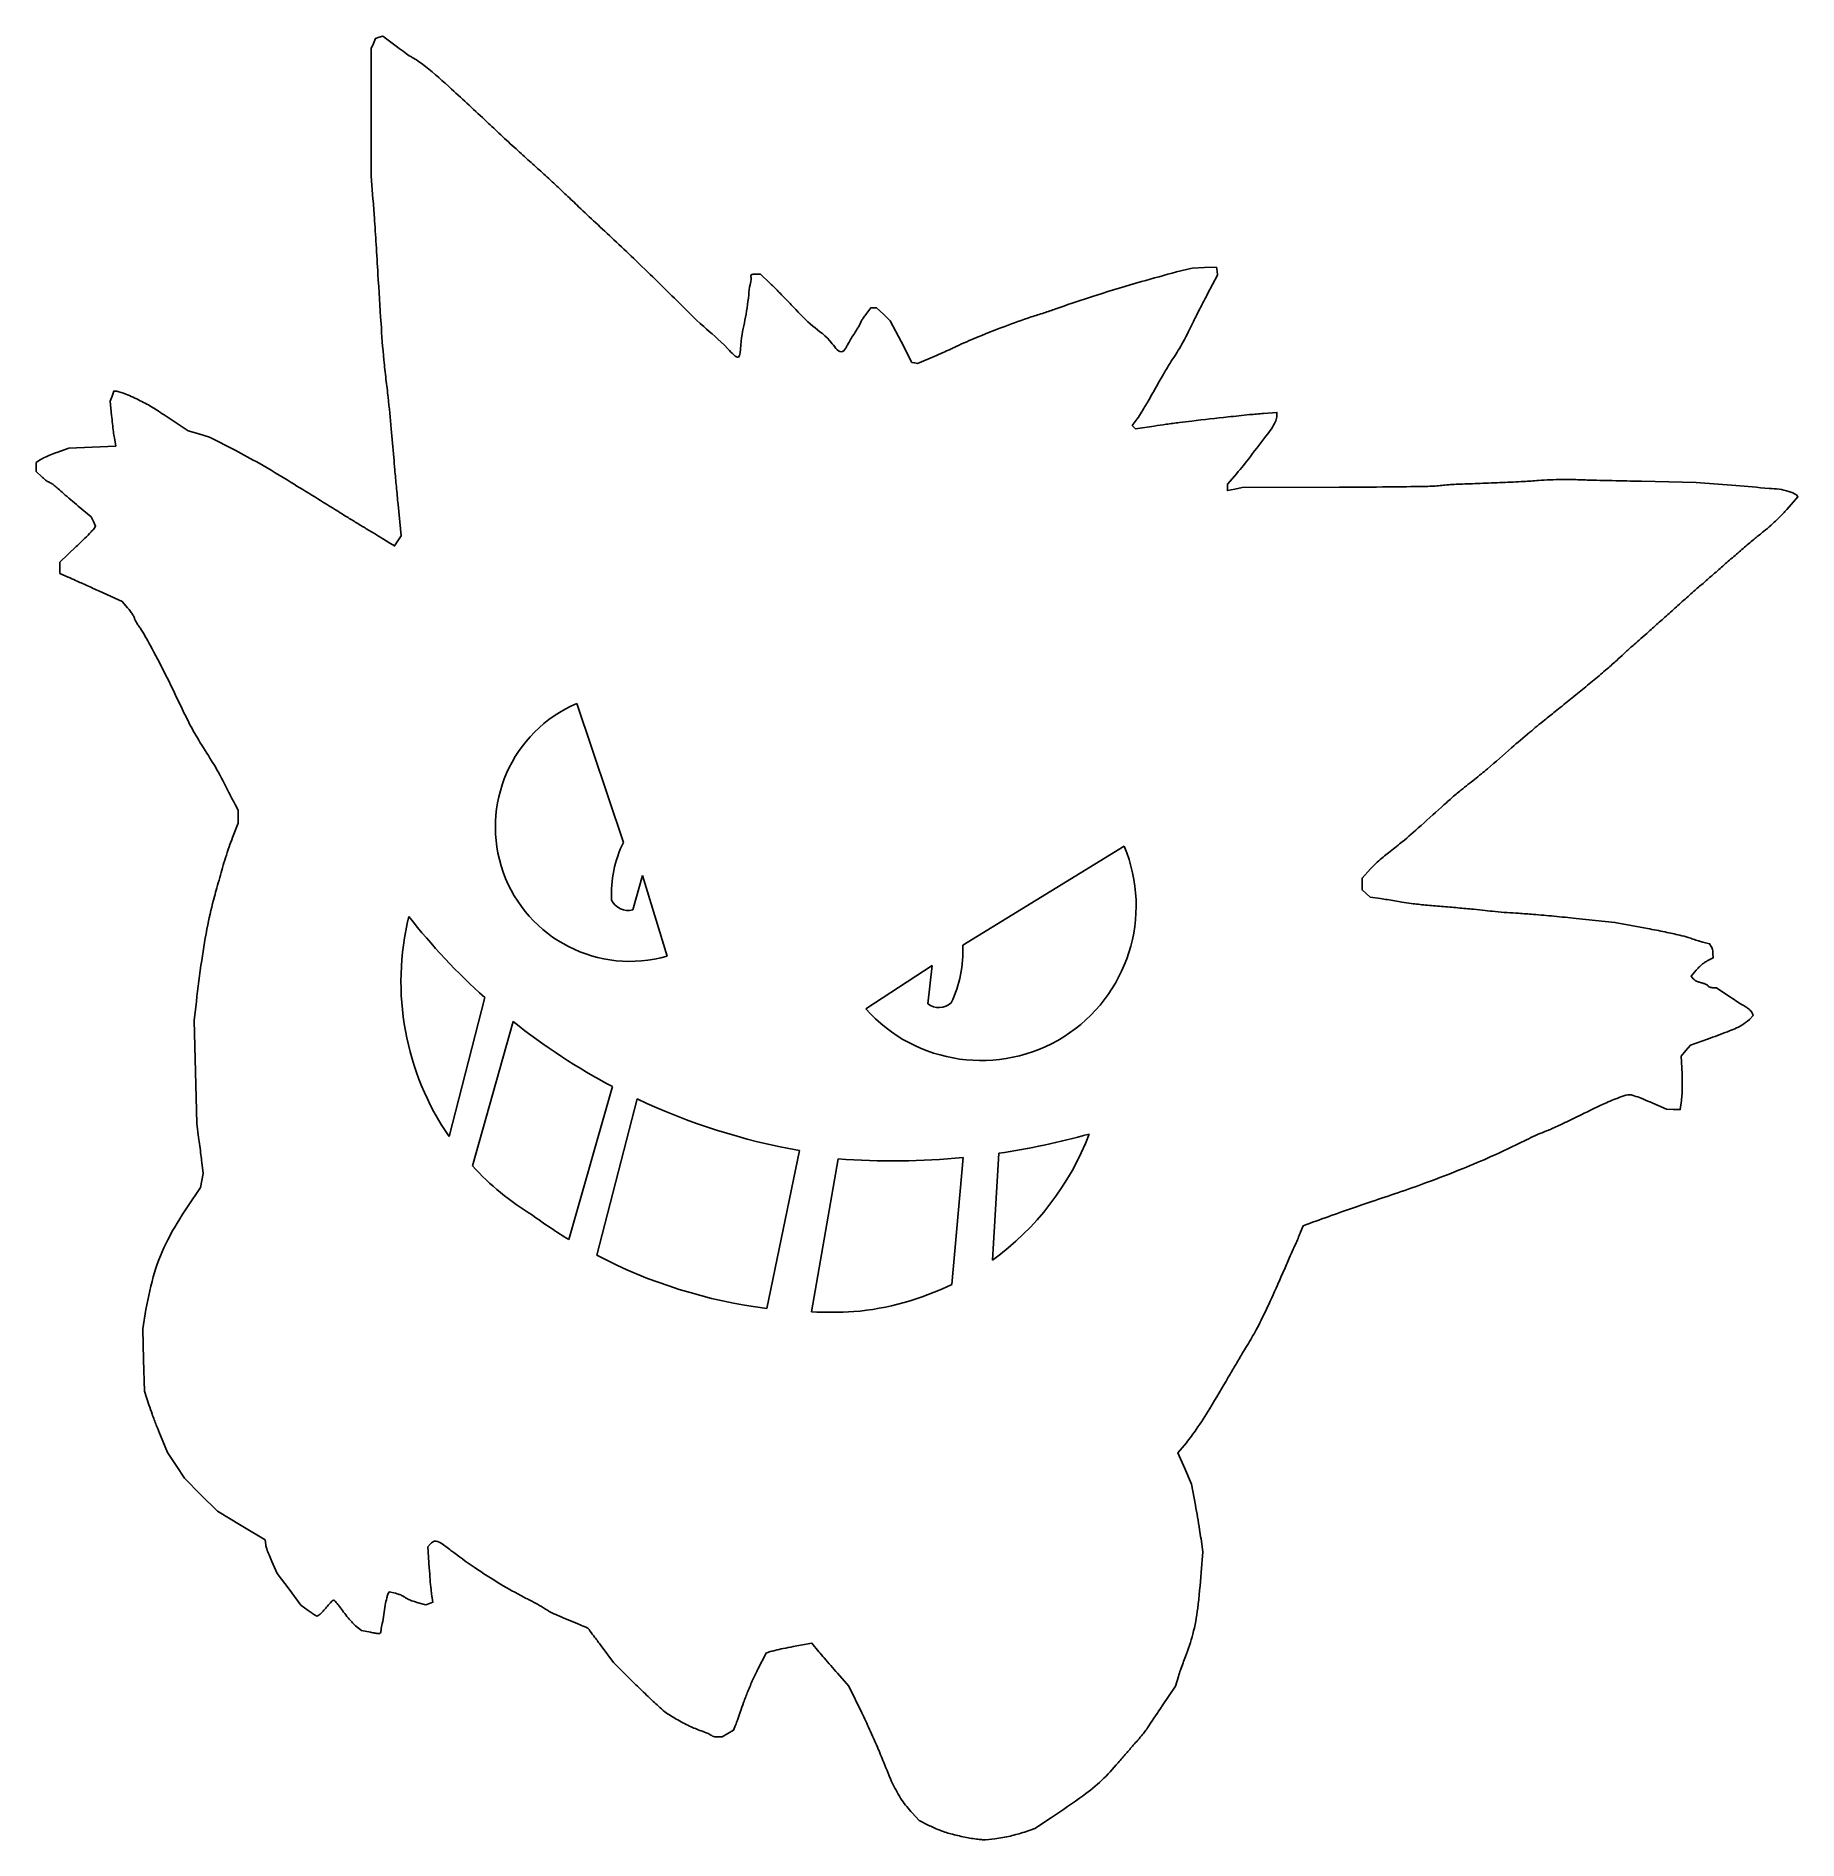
# Model space of a CAD drawing. Extents: x 530.1 to 626.4, y 1.9 to 100.6.
import ezdxf

# ---------------------------------------------------------------- set-up
doc = ezdxf.new("R2010")
doc.units = 0
doc.layers.get('0').update_dxf_attribs({"linetype": 'CONTINUOUS'})
doc.layers.add('IMAGE', color=7, linetype='CONTINUOUS')

msp = doc.modelspace()

# ---------------------------------------------------------------- linework, layer by layer
at = {"linetype": 'BYBLOCK'}
for p, q in [((559.646, 64.076), (562.186, 56.475)), ((589.573, 56.27), (580.742, 50.854)), ((562.704, 52.786), (563.231, 54.657)), ((564.581, 50.26), (563.231, 54.657)), ((579.072, 49.751), (575.436, 47.375)), ((578.831, 47.656), (579.072, 49.751)), ((554.606, 47.992), (552.663, 40.388)), ((556.164, 46.674), (553.934, 38.791)), ((561.593, 43.125), (559.211, 34.76)), ((562.945, 42.449), (560.728, 33.904)), ((571.811, 39.629), (570.025, 30.996)), ((582.713, 39.477), (582.362, 33.635)), ((573.93, 39.172), (572.474, 30.801)), ((580.757, 39.24), (580.145, 32.306))]:
    msp.add_line(p, q, dxfattribs=at)
for centre, radius, start, end in [((562.538, 57.32), 7.35, 113.16897, 286.14161), ((567.991, 53.647), 6.457, 154.02523, 182.87818), ((581.753, 53.017), 8.469, 221.76555, 22.59034), ((562.445, 53.751), 0.999, 205.35717, 285.01148), ((564.953, 48.859), 14.926, 166.18579, 214.57691), ((577.82, 73.873), 34.767, 218.09399, 228.10907), ((574.294, 50.504), 6.457, 334.25293, 3.10588), ((579.444, 48.444), 0.999, 232.11963, 311.77394), ((577.82, 73.873), 34.767, 231.47217, 242.17704), ((577.82, 73.873), 34.767, 244.66902, 260.04661), ((573.477, 45.935), 15.173, 305.84036, 339.11043), ((576.949, 78.827), 39.769, 278.33286, 285.61374), ((564.953, 48.859), 14.926, 222.41998, 238.76908), ((576.949, 78.827), 39.769, 265.64627, 275.49466), ((573.419, 58.163), 27.379, 233.70747, 238.73753), ((573.419, 58.163), 27.379, 242.38289, 262.87806), ((573.477, 45.935), 15.173, 274.92891, 296.06744), ((573.419, 58.163), 27.379, 268.02151, 272.85082)]:
    msp.add_arc(centre, radius, start, end, dxfattribs=at)
at = {"layer": 'IMAGE', "color": 7}
for points in [[(548.498, 91.663), (548.396, 92.91), (548.394, 96.4), (548.392, 99.89), (548.517, 100.164), (548.642, 100.437), (548.838, 100.5), (549.034, 100.562), (549.833, 99.96)], [(592.434, 87.668), (593.289, 87.875), (593.951, 87.9), (594.613, 87.925), (594.644, 87.708), (594.674, 87.491), (594.126, 86.462)], [(569.444, 87.543), (569.688, 87.542), (570.175, 87.073)], [(575.437, 85.341), (575.713, 85.703), (575.872, 85.703), (576.03, 85.703), (576.402, 85.351), (576.773, 84.999), (577.368, 83.861), (577.964, 82.723), (578.117, 82.691), (578.271, 82.659), (579.181, 83.047)], [(534.207, 79.817), (534.137, 80.596), (534.229, 80.873), (534.322, 81.151), (534.485, 81.151)], [(597.187, 79.928), (597.919, 79.984), (597.919, 79.802)], [(537.622, 79.491), (538.393, 78.981), (538.976, 78.811), (539.56, 78.64), (540.969, 77.912)], [(590.284, 79.64), (590.007, 79.266), (590.097, 79.176), (590.187, 79.086), (591.208, 79.242)], [(531.221, 77.801), (531.865, 78.029), (533.15, 78.088), (534.435, 78.148), (534.357, 78.593)], [(530.393, 76.464), (530.077, 76.762), (530.077, 77.003), (530.077, 77.245), (530.327, 77.408)], [(595.62, 76.521), (595.209, 76.063), (595.209, 75.886), (595.209, 75.709), (595.616, 75.793), (596.022, 75.877), (601.339, 75.894)], [(617.859, 76.219), (620.839, 76.156), (623.007, 75.996)], [(626.331, 75.48), (626.404, 75.368), (625.792, 74.671)], [(533.254, 73.638), (533.331, 73.766), (533.211, 74.018), (533.091, 74.27), (532.383, 74.866)], [(549.335, 72.899), (549.681, 72.688), (549.862, 72.964), (550.043, 73.24), (549.871, 74.947)], [(531.838, 70.978), (531.378, 71.186), (531.378, 71.493), (531.378, 71.799), (532.277, 72.655)], [(535.084, 69.305), (534.787, 69.65), (533.543, 70.21)], [(540.821, 56.743), (541.131, 57.532), (541.131, 57.881), (541.13, 58.231), (540.955, 58.556)], [(603.032, 55.021), (602.579, 54.522), (602.579, 54.198), (602.579, 53.875), (602.801, 53.674), (603.024, 53.472), (603.587, 53.399)], [(614.275, 52.319), (616.396, 52.098), (618.184, 51.767)], [(621.207, 51.024), (621.575, 50.931), (621.666, 50.788)], [(621.759, 50.403), (621.761, 50.162), (621.448, 50.001)], [(620.849, 49.498), (620.562, 49.157), (620.681, 49.014)], [(621.75, 48.531), (621.944, 48.531), (622.629, 48.071)], [(538.966, 40.349), (538.862, 41.108), (538.793, 43.925), (538.724, 46.743), (538.84, 47.773)], [(623.894, 47.163), (623.954, 47.006), (623.755, 46.786)], [(621.467, 45.718), (620.529, 45.397), (620.279, 45.095), (620.029, 44.792), (620.069, 43.817)], [(620.039, 42.354), (619.969, 41.866), (619.591, 41.877), (619.214, 41.887), (618.314, 42.283)], [(538.351, 36.552), (539.066, 37.607), (539.138, 37.987), (539.209, 38.367), (539.139, 38.979)], [(599.527, 35.584), (599.347, 35.511), (599.212, 35.166)], [(536.249, 25.719), (536.006, 26.477), (535.956, 28.18), (535.907, 29.883), (536.087, 30.944)], [(542.632, 18.073), (542.594, 18.337), (541.294, 19.123), (539.993, 19.909), (539.093, 20.809), (538.192, 21.709), (537.728, 22.413), (537.264, 23.118), (536.878, 24.039)], [(592.97, 23.652), (592.507, 23.103), (592.875, 22.243), (593.243, 21.384), (593.459, 20.246)], [(551.641, 18.129), (551.503, 17.963), (551.576, 16.802)], [(593.768, 18.396), (593.861, 17.683), (593.777, 16.553)], [(544.951, 14.475), (544.56, 14.773), (543.913, 15.64), (543.266, 16.507), (542.968, 17.158)], [(549.73, 15.418), (549.388, 15.49), (549.311, 15.365)], [(551.713, 15.289), (551.776, 14.938), (551.585, 14.865), (551.393, 14.791), (550.897, 14.924)], [(548.354, 13.285), (547.866, 13.389), (547.548, 13.647)], [(562.873, 10.422), (561.653, 11.63), (560.965, 12.552)], [(570.22, 12.228), (569.993, 12.139), (569.544, 11.276)], [(572.881, 12.22), (572.498, 12.689), (571.472, 12.503)], [(575.224, 8.882), (574.514, 10.334), (573.889, 11.043)], [(592.535, 10.875), (592.369, 10.336), (591.649, 9.26)], [(568.323, 8.21), (568.215, 7.933), (567.905, 7.75), (567.595, 7.566), (567.335, 7.566)], [(578.845, 2.749), (578.357, 2.996), (577.969, 3.412)], [(585.587, 3.164), (584.688, 2.562), (584.114, 2.36)], [(580.85, 2.088), (580.85, 2.088)]]:
    msp.add_lwpolyline(points, dxfattribs=at)
for points, knots in [([(549.833, 99.96), (549.971, 99.859), (550.212, 99.683), (550.497, 99.471), (550.897, 99.26), (551.664, 98.687), (552.978, 97.501), (554.334, 96.241), (555.503, 95.14), (556.285, 94.42), (557.046, 93.734), (557.767, 93.087), (558.435, 92.472), (559.096, 91.849), (559.826, 91.152), (560.694, 90.336), (561.703, 89.393), (562.794, 88.361), (563.899, 87.294), (565.154, 86.066), (566.517, 84.671), (567.526, 83.903), (568.581, 82.699), (568.601, 84.065), (568.853, 84.981), (569.018, 86.125), (569.087, 86.922), (569.197, 87.246), (569.146, 87.508), (569.247, 87.538), (569.33, 87.542), (569.402, 87.543), (569.444, 87.543)], [0, 0, 0, 0, 0.512428, 0.893859, 1.062671, 1.869918, 3.752615, 6.374603, 7.422543, 8.568369, 9.564102, 10.49616, 11.475044, 12.288927, 13.219273, 14.503387, 15.86328, 17.362499, 19.011986, 20.45476, 22.698023, 24.493492, 25.223491, 25.89604, 27.282987, 28.670824, 29.225389, 29.628215, 29.792103, 29.831723, 29.92254, 30.046445, 30.046445, 30.046445, 30.046445]), ([(549.871, 74.947), (549.838, 75.273), (549.776, 75.907), (549.696, 76.765), (549.609, 77.82), (549.494, 79.141), (549.359, 80.569), (549.204, 81.821), (549.049, 83.167), (548.922, 85.083), (548.788, 87.188), (548.673, 89.117), (548.585, 90.49), (548.523, 91.323), (548.498, 91.663)], [0, 0, 0, 0, 0.983247, 1.911858, 2.584831, 4.158693, 5.88936, 6.886977, 7.942622, 9.953287, 12.648415, 14.268766, 15.75142, 16.775433, 16.775433, 16.775433, 16.775433]), ([(570.175, 87.073), (570.295, 86.956), (570.574, 86.682), (571.009, 86.238), (571.664, 85.564), (572.524, 84.636), (573.42, 84.106), (573.987, 83.195), (574.256, 83.369), (574.328, 83.477), (574.419, 83.636), (574.534, 83.851), (574.686, 84.101), (574.853, 84.357), (575, 84.588), (575.108, 84.762), (575.159, 84.896), (575.207, 85.018), (575.307, 85.162), (575.39, 85.276), (575.437, 85.341)], [0, 0, 0, 0, 0.503067, 1.172155, 1.862488, 3.345733, 4.78486, 5.490026, 5.565274, 5.701625, 5.875318, 6.117673, 6.43255, 6.752079, 7.035169, 7.254711, 7.364456, 7.461429, 7.648435, 7.886697, 7.886697, 7.886697, 7.886697]), ([(579.181, 83.047), (579.342, 83.117), (579.635, 83.244), (580.001, 83.404), (580.562, 83.677), (581.549, 84.113), (582.956, 84.664), (584.23, 85.127), (585.167, 85.423), (585.761, 85.62), (586.715, 85.961), (588.276, 86.469), (590.33, 87.097), (591.794, 87.495), (592.434, 87.668)], [0, 0, 0, 0, 0.526923, 0.956945, 1.197089, 2.399603, 4.193465, 5.729513, 6.464455, 7.139807, 7.609455, 9.503222, 12.063223, 14.052643, 14.052643, 14.052643, 14.052643]), ([(594.126, 86.462), (594.013, 86.247), (593.779, 85.8), (593.448, 85.15), (593.15, 84.534), (592.872, 83.983), (592.613, 83.511), (592.337, 83.084), (592.027, 82.612), (591.676, 82.013), (591.284, 81.319), (590.9, 80.639), (590.573, 80.078), (590.364, 79.761), (590.284, 79.64)], [0, 0, 0, 0, 0.727413, 1.513213, 2.187385, 2.782801, 3.362753, 3.802803, 4.307267, 5.055439, 5.885838, 6.697893, 7.39795, 7.834965, 7.834965, 7.834965, 7.834965]), ([(534.485, 81.151), (534.651, 81.1), (535.096, 80.962), (535.753, 80.639), (536.352, 80.329), (536.807, 80.025), (537.191, 79.776), (537.475, 79.588), (537.622, 79.491)], [0, 0, 0, 0, 0.519707, 1.397596, 2.188716, 2.542353, 3.036332, 3.563713, 3.563713, 3.563713, 3.563713]), ([(591.208, 79.242), (591.426, 79.274), (591.89, 79.342), (592.573, 79.433), (593.703, 79.569), (594.98, 79.707), (596.289, 79.853), (596.934, 79.907), (597.187, 79.928)], [0, 0, 0, 0, 0.662146, 1.40529, 2.068627, 4.076332, 5.257628, 6.018964, 6.018964, 6.018964, 6.018964]), ([(534.357, 78.593), (534.34, 78.703), (534.3, 78.959), (534.252, 79.368), (534.222, 79.666), (534.207, 79.817)], [0, 0, 0, 0, 0.334619, 0.777598, 1.233233, 1.233233, 1.233233, 1.233233]), ([(597.919, 79.802), (597.914, 79.76), (597.904, 79.666), (597.859, 79.526), (597.691, 79.146), (597.136, 78.478), (596.441, 77.507), (595.872, 76.824), (595.62, 76.521)], [0, 0, 0, 0, 0.125245, 0.282199, 0.439504, 1.370615, 2.854332, 4.035069, 4.035069, 4.035069, 4.035069]), ([(530.327, 77.408), (530.398, 77.447), (530.571, 77.543), (530.872, 77.67), (531.101, 77.756), (531.221, 77.801)], [0, 0, 0, 0, 0.2423885, 0.5931405, 0.9774297, 0.9774297, 0.9774297, 0.9774297]), ([(540.969, 77.912), (541.403, 77.679), (542.436, 77.123), (544.307, 75.99), (545.875, 75.011), (547.045, 74.287), (547.533, 73.989), (548.058, 73.671), (548.56, 73.368), (548.983, 73.113), (549.234, 72.96), (549.335, 72.899)], [0, 0, 0, 0, 1.479689, 3.518166, 6.558514, 7.027753, 7.643775, 8.273224, 8.870696, 9.402877, 9.754552, 9.754552, 9.754552, 9.754552]), ([(532.383, 74.866), (532.247, 74.982), (531.977, 75.21), (531.609, 75.524), (531.314, 75.787), (531.089, 75.976), (530.932, 76.102), (530.803, 76.163), (530.683, 76.214), (530.551, 76.323), (530.449, 76.414), (530.393, 76.464)], [0, 0, 0, 0, 0.538043, 1.059315, 1.450988, 1.725579, 1.940593, 2.051749, 2.150244, 2.331757, 2.559659, 2.559659, 2.559659, 2.559659]), ([(601.339, 75.894), (602.237, 75.897), (603.783, 75.903), (605.588, 75.935), (606.616, 75.949), (607.259, 76.04), (608.018, 76.063), (609.069, 76.109), (610.232, 76.15), (611.298, 76.199), (612.162, 76.257), (612.864, 76.304), (613.478, 76.322), (614.155, 76.315), (615.065, 76.28), (616.33, 76.253), (617.322, 76.231), (617.859, 76.219)], [0, 0, 0, 0, 2.692149, 4.639049, 5.419614, 5.77025, 6.586853, 7.69342, 8.927165, 10.077067, 10.894341, 11.525465, 12.187609, 12.738119, 13.556304, 14.919415, 16.532365, 16.532365, 16.532365, 16.532365]), ([(623.007, 75.996), (623.609, 75.938), (624.572, 75.844), (625.72, 75.775), (626.19, 75.548), (626.331, 75.48)], [0, 0, 0, 0, 1.823863, 2.916584, 3.383069, 3.383069, 3.383069, 3.383069]), ([(625.792, 74.671), (625.661, 74.53), (625.388, 74.236), (624.966, 73.837), (624.515, 73.462), (624.016, 73.072), (623.473, 72.613), (622.888, 72.104), (622.299, 71.582), (621.74, 71.093), (621.209, 70.635), (620.668, 70.164), (620.078, 69.64), (619.45, 69.074), (618.838, 68.522), (618.296, 68.038), (617.833, 67.634), (617.417, 67.27), (617.004, 66.898), (616.55, 66.474), (616.006, 65.988), (615.355, 65.435), (614.626, 64.835), (613.879, 64.235), (613.187, 63.675), (612.473, 63.101), (611.672, 62.44), (610.631, 61.552), (609.757, 60.78), (609.083, 60.207), (608.734, 59.924), (608.355, 59.636), (607.929, 59.296), (607.442, 58.879), (606.668, 58.185), (605.738, 57.343), (604.753, 56.479), (604.072, 55.95), (603.627, 55.604), (603.325, 55.327), (603.128, 55.121), (603.032, 55.021)], [0, 0, 0, 0, 0.577654, 1.202929, 1.742249, 2.336027, 3.102552, 3.876147, 4.662786, 5.463327, 6.104475, 6.764695, 7.61528, 8.472126, 9.303223, 10.086306, 10.651872, 11.146894, 11.745077, 12.317, 13.011939, 13.933069, 14.881295, 15.844507, 16.80473, 17.554083, 18.592901, 19.918597, 21.659116, 22.089936, 22.573951, 23.006578, 23.517742, 24.208126, 24.92868, 26.638162, 27.974237, 28.853652, 29.225627, 29.666036, 30.080969, 30.080969, 30.080969, 30.080969]), ([(532.277, 72.655), (532.432, 72.804), (532.706, 73.069), (533.037, 73.392), (533.2, 73.577), (533.254, 73.638)], [0, 0, 0, 0, 0.645213, 1.143177, 1.386549, 1.386549, 1.386549, 1.386549]), ([(533.543, 70.21), (533.313, 70.313), (532.879, 70.509), (532.311, 70.765), (531.973, 70.918), (531.838, 70.978)], [0, 0, 0, 0, 0.75647, 1.428211, 1.869796, 1.869796, 1.869796, 1.869796]), ([(540.955, 58.556), (540.908, 58.645), (540.793, 58.863), (540.608, 59.224), (540.396, 59.651), (540.16, 60.103), (539.918, 60.537), (539.519, 61.193), (538.997, 61.998), (538.417, 63.028), (537.839, 64.247), (537.157, 65.669), (536.427, 67.058), (535.927, 67.97), (535.63, 68.39), (535.523, 68.57), (535.451, 68.745), (535.368, 68.921), (535.242, 69.108), (535.137, 69.238), (535.084, 69.305)], [0, 0, 0, 0, 0.302275, 0.739671, 1.217517, 1.732617, 2.268016, 2.708243, 4.036658, 5.144457, 6.251384, 8.08346, 9.87525, 10.961123, 11.194753, 11.419287, 11.587621, 11.761683, 12.002841, 12.261168, 12.261168, 12.261168, 12.261168]), ([(538.84, 47.773), (538.931, 48.525), (539.102, 49.929), (539.426, 51.847), (539.726, 53.165), (539.969, 54.02), (540.115, 54.544), (540.266, 55.093), (540.435, 55.652), (540.619, 56.204), (540.756, 56.572), (540.821, 56.743)], [0, 0, 0, 0, 2.272269, 4.243847, 5.83274, 6.324501, 6.910698, 7.464423, 8.033586, 8.660702, 9.210483, 9.210483, 9.210483, 9.210483]), ([(603.587, 53.399), (603.709, 53.382), (603.97, 53.345), (604.356, 53.283), (604.791, 53.199), (605.348, 53.121), (606.071, 53.044), (606.923, 52.971), (607.801, 52.9), (608.596, 52.828), (609.273, 52.754), (609.883, 52.688), (610.495, 52.637), (611.193, 52.594), (612.047, 52.532), (613.094, 52.438), (613.873, 52.36), (614.275, 52.319)], [0, 0, 0, 0, 0.369133, 0.791071, 1.174585, 1.695577, 2.478938, 3.355584, 4.261623, 5.12185, 5.750126, 6.302599, 6.964178, 7.591843, 8.399454, 9.532916, 10.747003, 10.747003, 10.747003, 10.747003]), ([(618.184, 51.767), (618.505, 51.705), (619.093, 51.593), (619.834, 51.431), (620.346, 51.303), (620.679, 51.179), (620.947, 51.096), (621.126, 51.047), (621.207, 51.024)], [0, 0, 0, 0, 0.978474, 1.795839, 2.275939, 2.560335, 2.862223, 3.116485, 3.116485, 3.116485, 3.116485]), ([(621.666, 50.788), (621.683, 50.753), (621.72, 50.676), (621.749, 50.545), (621.756, 50.451), (621.759, 50.403)], [0, 0, 0, 0, 0.1148289, 0.2568573, 0.3985401, 0.3985401, 0.3985401, 0.3985401]), ([(621.448, 50.001), (621.382, 49.96), (621.236, 49.869), (621.035, 49.699), (620.91, 49.564), (620.849, 49.498)], [0, 0, 0, 0, 0.234634, 0.5156171, 0.7852978, 0.7852978, 0.7852978, 0.7852978]), ([(620.681, 49.014), (620.715, 48.985), (620.792, 48.918), (620.943, 48.85), (621.113, 48.801), (621.277, 48.758), (621.409, 48.706), (621.491, 48.637), (621.554, 48.571), (621.647, 48.54), (621.715, 48.534), (621.75, 48.531)], [0, 0, 0, 0, 0.131782, 0.305929, 0.489917, 0.66468, 0.813581, 0.909179, 0.985758, 1.08429, 1.191136, 1.191136, 1.191136, 1.191136]), ([(622.629, 48.071), (622.756, 47.987), (622.995, 47.828), (623.308, 47.623), (623.548, 47.483), (623.713, 47.376), (623.825, 47.277), (623.873, 47.197), (623.894, 47.163)], [0, 0, 0, 0, 0.456598, 0.859745, 1.122293, 1.290257, 1.448269, 1.5673, 1.5673, 1.5673, 1.5673]), ([(623.755, 46.786), (623.617, 46.68), (623.252, 46.403), (622.463, 46.08), (621.832, 45.851), (621.467, 45.718)], [0, 0, 0, 0, 0.519801, 1.369325, 2.536496, 2.536496, 2.536496, 2.536496]), ([(620.069, 43.817), (620.074, 43.631), (620.083, 43.27), (620.077, 42.781), (620.05, 42.48), (620.039, 42.354)], [0, 0, 0, 0, 0.55822, 1.083938, 1.464416, 1.464416, 1.464416, 1.464416]), ([(618.314, 42.283), (618.156, 42.351), (617.871, 42.474), (617.514, 42.605), (617.154, 42.722), (616.623, 42.532), (615.74, 42.171), (614.71, 41.659), (613.739, 41.191), (613.137, 40.899), (612.72, 40.721), (612.19, 40.52), (611.164, 40.016), (609.74, 39.328), (607.932, 38.575), (606.235, 37.912), (604.568, 37.329), (602.841, 36.756), (601.174, 36.175), (599.982, 35.747), (599.527, 35.584)], [0, 0, 0, 0, 0.517216, 0.929135, 1.148212, 1.628384, 2.532926, 4.066366, 5.052159, 5.772129, 6.07068, 6.411835, 7.473354, 9.495816, 11.155146, 13.34739, 14.959822, 16.454996, 18.805841, 20.25517, 20.25517, 20.25517, 20.25517]), ([(539.139, 38.979), (539.123, 39.116), (539.087, 39.418), (539.029, 39.875), (538.987, 40.194), (538.966, 40.349)], [0, 0, 0, 0, 0.414956, 0.911138, 1.381144, 1.381144, 1.381144, 1.381144]), ([(536.087, 30.944), (536.221, 31.622), (536.48, 32.932), (537.249, 34.83), (537.974, 35.962), (538.351, 36.552)], [0, 0, 0, 0, 2.071669, 3.999062, 6.098005, 6.098005, 6.098005, 6.098005]), ([(599.212, 35.166), (599.177, 35.081), (599.097, 34.883), (598.963, 34.57), (598.792, 34.179), (598.564, 33.669), (598.277, 33.018), (597.852, 32.057), (597.371, 30.98), (596.828, 29.873), (596.373, 29.094), (595.978, 28.447), (595.634, 27.868), (595.051, 26.876), (594.355, 25.703), (593.611, 24.493), (593.152, 23.891), (592.97, 23.652)], [0, 0, 0, 0, 0.275714, 0.642929, 1.022188, 1.553729, 2.320135, 3.155483, 4.705679, 5.85992, 6.851896, 7.409359, 8.135229, 8.872383, 10.860229, 12.228795, 13.129827, 13.129827, 13.129827, 13.129827]), ([(536.878, 24.039), (536.802, 24.228), (536.644, 24.616), (536.433, 25.176), (536.307, 25.549), (536.249, 25.719)], [0, 0, 0, 0, 0.611887, 1.256311, 1.794099, 1.794099, 1.794099, 1.794099]), ([(593.459, 20.246), (593.5, 20.022), (593.582, 19.578), (593.686, 18.961), (593.743, 18.567), (593.768, 18.396)], [0, 0, 0, 0, 0.681723, 1.355654, 1.876045, 1.876045, 1.876045, 1.876045]), ([(542.968, 17.158), (542.916, 17.279), (542.817, 17.507), (542.699, 17.811), (542.651, 17.998), (542.632, 18.073)], [0, 0, 0, 0, 0.3956348, 0.745803, 0.9761113, 0.9761113, 0.9761113, 0.9761113]), ([(560.965, 12.552), (560.85, 12.71), (560.65, 12.985), (560.397, 13.286), (560.265, 13.526), (560.007, 13.612), (559.658, 13.777), (559.156, 13.97), (558.645, 14.187), (558.231, 14.371), (557.935, 14.544), (557.651, 14.739), (557.245, 14.952), (556.483, 15.339), (555.385, 15.954), (554.067, 16.805), (552.969, 17.591), (552.323, 18.109), (551.877, 18.346), (551.713, 18.195), (551.641, 18.129)], [0, 0, 0, 0, 0.585447, 1.015077, 1.195879, 1.372043, 1.794958, 2.373329, 2.976016, 3.463178, 3.730915, 4.002117, 4.495751, 5.105863, 6.566536, 8.261455, 9.839978, 10.532042, 10.877596, 11.146585, 11.146585, 11.146585, 11.146585]), ([(551.576, 16.802), (551.591, 16.591), (551.618, 16.198), (551.66, 15.693), (551.698, 15.401), (551.713, 15.289)], [0, 0, 0, 0, 0.634852, 1.180482, 1.519069, 1.519069, 1.519069, 1.519069]), ([(593.777, 16.553), (593.724, 15.9), (593.634, 14.77), (593.372, 13.221), (593.027, 12.243), (592.778, 11.597), (592.651, 11.236), (592.572, 10.99), (592.535, 10.875)], [0, 0, 0, 0, 1.965951, 3.401971, 4.69715, 5.067856, 5.479445, 5.843, 5.843, 5.843, 5.843]), ([(547.548, 13.647), (547.476, 13.716), (547.307, 13.874), (547.07, 14.155), (546.839, 14.458), (546.635, 14.75), (546.482, 14.914), (546.351, 15.08), (546.22, 14.95), (546.084, 14.82), (545.912, 14.609), (545.738, 14.402), (545.591, 14.264), (545.457, 14.151), (545.313, 14.237), (545.149, 14.329), (545.022, 14.423), (544.951, 14.475)], [0, 0, 0, 0, 0.299391, 0.693229, 1.098192, 1.455528, 1.724048, 1.848596, 1.956364, 2.176255, 2.463704, 2.753547, 2.980326, 3.099571, 3.216315, 3.426182, 3.686405, 3.686405, 3.686405, 3.686405]), ([(549.311, 15.365), (549.29, 15.3), (549.229, 15.105), (549.166, 14.733), (549.084, 14.269), (549.027, 13.788), (548.931, 13.488), (548.932, 13.215), (548.758, 13.22), (548.588, 13.239), (548.439, 13.268), (548.354, 13.285)], [0, 0, 0, 0, 0.20589, 0.610826, 1.128328, 1.635056, 2.0116, 2.177292, 2.26988, 2.463887, 2.720289, 2.720289, 2.720289, 2.720289]), ([(550.897, 14.924), (550.805, 14.952), (550.632, 15.004), (550.408, 15.092), (550.242, 15.196), (550.097, 15.296), (549.924, 15.366), (549.795, 15.4), (549.73, 15.418)], [0, 0, 0, 0, 0.286074, 0.543409, 0.719285, 0.872779, 1.070475, 1.273134, 1.273134, 1.273134, 1.273134]), ([(571.472, 12.503), (571.289, 12.468), (570.956, 12.404), (570.537, 12.318), (570.304, 12.252), (570.22, 12.228)], [0, 0, 0, 0, 0.557915, 1.018549, 1.282729, 1.282729, 1.282729, 1.282729]), ([(573.889, 11.043), (573.766, 11.183), (573.521, 11.463), (573.185, 11.855), (572.973, 12.109), (572.881, 12.22)], [0, 0, 0, 0, 0.55893, 1.115834, 1.5502, 1.5502, 1.5502, 1.5502]), ([(569.544, 11.276), (569.452, 11.088), (569.256, 10.686), (568.996, 10.076), (568.77, 9.48), (568.59, 8.953), (568.444, 8.539), (568.356, 8.301), (568.323, 8.21)], [0, 0, 0, 0, 0.628244, 1.341643, 1.986878, 2.540741, 3.013531, 3.302916, 3.302916, 3.302916, 3.302916]), ([(567.335, 7.566), (567.287, 7.569), (567.194, 7.575), (567.068, 7.603), (566.964, 7.666), (566.842, 7.746), (566.661, 7.818), (566.302, 7.94), (565.76, 8.167), (565.099, 8.526), (564.515, 8.874), (564.024, 9.317), (563.498, 9.808), (563.093, 10.206), (562.873, 10.422)], [0, 0, 0, 0, 0.145472, 0.280156, 0.379899, 0.509022, 0.717253, 0.961203, 1.646344, 2.476393, 3.217903, 3.677345, 4.453695, 5.379423, 5.379423, 5.379423, 5.379423]), ([(577.969, 3.412), (577.777, 3.639), (577.367, 4.124), (576.865, 5.066), (576.468, 6.053), (576.061, 7.057), (575.661, 7.96), (575.366, 8.582), (575.224, 8.882)], [0, 0, 0, 0, 0.889921, 1.900137, 3.183218, 4.084311, 5.148975, 6.147282, 6.147282, 6.147282, 6.147282]), ([(591.649, 9.26), (591.407, 8.9), (591.055, 8.376), (590.627, 7.74), (590.32, 7.399), (590.017, 7.057), (589.656, 6.645), (589.093, 5.996), (588.373, 5.166), (587.127, 4.186), (586.176, 3.555), (585.587, 3.164)], [0, 0, 0, 0, 1.301543, 1.895384, 2.294528, 2.676219, 3.267019, 3.939038, 5.252335, 6.55453, 8.676599, 8.676599, 8.676599, 8.676599]), ([(580.85, 2.088), (580.597, 2.143), (580.123, 2.245), (579.449, 2.463), (579.045, 2.654), (578.845, 2.749)], [0, 0, 0, 0, 0.775854, 1.454599, 2.117652, 2.117652, 2.117652, 2.117652]), ([(584.114, 2.36), (583.859, 2.284), (583.329, 2.127), (582.562, 1.998), (581.965, 1.924), (581.539, 1.971), (581.214, 2.019), (580.974, 2.064), (580.85, 2.088)], [0, 0, 0, 0, 0.795695, 1.658774, 2.33301, 2.58702, 2.941172, 3.319343, 3.319343, 3.319343, 3.319343])]:
    msp.add_open_spline(points, degree=3, knots=knots, dxfattribs=at)

doc.saveas('drawing.dxf')
